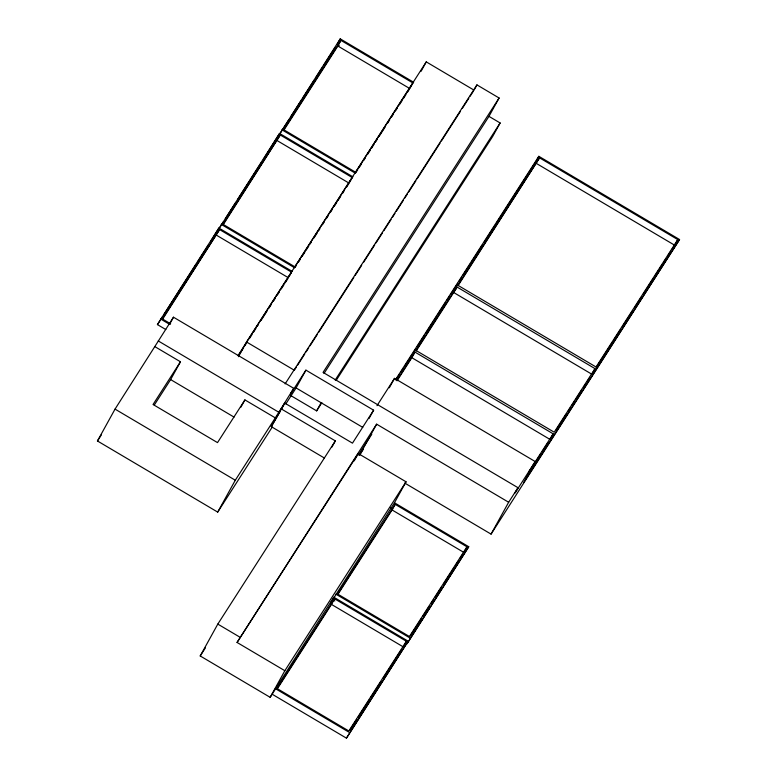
<?xml version="1.0" encoding="UTF-8"?>
<svg xmlns="http://www.w3.org/2000/svg" width="777" height="777" viewBox="0 0 777 777"><rect width="100%" height="100%" fill="white"/><g stroke="black" fill="none" stroke-linecap="round" stroke-linejoin="round"><path stroke-width="1.17" d="M165.792 329.526L157.43 324.592L218.871 228.04L292.269 271.445M272.29 427.01L217.706 512.101L97.446 440.977L115.035 409.11L173.485 317.201L293.735 388.325L290.53 394.133L305.924 370.143L373.62 410.188L368.997 418.57M218.871 228.04L210.518 241.832M352.952 176.855L279.555 133.44L218.123 229.992L223.358 221.824M162.451 319.434L219.59 229.584L291.54 272.144L288.947 276.826M169.444 324.524L173.485 317.201M279.555 133.44L263.345 159.499M413.636 82.255L340.239 38.85L278.807 135.402L288.636 120.076M223.135 224.835L280.274 134.994L352.224 177.544L349.64 182.236M340.239 38.85L337.14 44.474L339.228 45.707M337.859 46.018L340.957 40.394L412.908 82.954L409.809 88.578L337.859 46.018L283.828 130.245M154.312 405.011L170.629 379.584L180.458 361.781L155.05 346.746M238.442 356.692L246.552 341.997L426.262 61.878L474.038 90.142L476.942 84.887L499.106 97.999L488.966 116.365L324.038 373.436M421.047 71.329L426.262 61.878M240.87 407.235L244.91 399.902L275.301 417.871L293.735 388.325M217.706 512.101L235.295 480.235L275.301 417.871M324.465 458.08L271.28 426.622L284.77 403.108L352.476 443.152L373.62 410.188M280.147 411.489L271.28 426.622M281.303 409.392L284.77 403.108M285.829 403.943L296.095 387.946L305.924 370.143M290.598 395.474L316.637 410.878L321.222 402.573M272.154 694.211L346.445 738.15L408.148 641.19L333.857 597.251L270.153 697.328L200.213 655.963L217.803 624.096L335.343 440.889L281.109 408.819M488.966 116.365L500.126 122.97L492.676 136.461L336.266 380.274M331.866 447.173L335.343 440.889M237.063 642.453L358.265 453.535L406.041 481.798L284.848 670.716L237.063 642.453L376.631 424.174L508.653 502.253L517.987 487.703L323.057 372.406L499.106 97.999M389.306 387.801L394.522 378.35L535.227 461.567L523.64 482.566L679.554 239.53L538.84 156.313L395.376 379.943M354.225 460.868L358.265 453.535M411.849 357.711L414.957 352.088L553.185 433.838L550.077 439.461L411.849 357.711L397.047 380.798M359.596 455.031L376.631 424.174M453.681 292.511L456.789 286.888L595.007 368.638L591.909 374.261L453.681 292.511L416.132 351.039M456.284 288.063L454.73 290.88L456.691 287.82M536.256 160.994L538.84 156.313M457.993 285.781L539.559 157.857L677.787 239.607L675.203 244.299M270.153 697.328L284.848 670.716M333.857 597.251L330.749 602.874L332.75 599.747L334.819 600.971M333.275 598.814L394.454 502.787L406.041 481.798M331.468 604.419L334.576 598.795L406.39 641.268L403.282 646.891L331.468 604.419L277.185 689.034M392.074 509.965L395.172 504.341L466.987 546.814L463.879 552.437L392.074 509.965L337.791 594.57M346.445 738.15L408.148 641.19M468.745 546.726L407.051 643.696L468.745 546.726L394.454 502.787M404.788 483.09L491.064 534.12L508.653 502.253M517.987 487.703L515.093 492.948L535.227 461.567M679.554 239.53L491.064 534.12M157.43 324.592L162.675 316.414M163.986 314.374L196.105 264.316M197.416 262.267L208.557 244.901M225.33 218.755L235.82 202.409M237.781 199.339L248.922 181.973M250.233 179.934L261.373 162.568M290.608 117.006L301.748 99.641M303.059 97.601L314.199 80.235M315.511 78.186L322.067 67.968M324.028 64.909L335.169 47.533M219.59 229.584L162.296 318.881L170.639 323.815M280.274 134.994L222.989 224.291L294.939 266.841L352.224 177.544M340.957 40.394L283.673 129.691L355.623 172.251L412.908 82.954M97.446 440.977L101.35 434.897M180.458 361.781L153.05 404.496L217.511 442.618L244.91 399.902M238.15 355.351L291.54 272.144M238.306 355.895L243.512 347.785M244.813 345.755L247.416 341.695M249.368 338.646L251.981 334.586M253.283 332.556L255.886 328.496M257.187 326.476L258.488 324.446M261.091 320.386L266.948 311.247M268.9 308.207L271.503 304.147M273.455 301.107L275.408 298.057M277.37 295.017L279.322 291.967M281.274 288.927L283.877 284.868M285.178 282.838L287.781 278.778M295.085 267.395L296.387 265.365M298.339 262.315L300.291 259.275M302.243 256.225L304.856 252.175M306.157 250.145L308.76 246.086M310.062 244.056L311.363 242.026M313.966 237.966L317.22 232.896M318.521 230.866L319.823 228.836M322.426 224.776L324.378 221.727M326.33 218.687L328.282 215.637M330.244 212.597L332.197 209.557M334.149 206.507L336.752 202.447M338.053 200.417L340.656 196.358M342.608 193.318L343.91 191.288M346.513 187.228L349.116 183.168L277.166 140.618M355.769 172.795L357.721 169.755M359.032 167.725L361.635 163.665M363.587 160.625L365.54 157.576M367.492 154.536L370.095 150.476M371.396 148.446L373.999 144.386M375.301 142.356L377.253 139.316M379.205 136.266L385.071 127.137M387.674 123.077L389.627 120.027M391.579 116.987L393.531 113.947M395.483 110.897L397.435 107.857M399.388 104.808L401.991 100.748M403.292 98.718L405.895 94.668M407.197 92.638L409.158 89.588M285.12 383.896L476.942 84.887M296.299 367.2L294.337 370.25L246.552 341.997M297.601 365.161L304.788 353.953M306.099 351.923L308.712 347.843M310.023 345.804L317.21 334.605M318.512 332.566L353.797 277.564M355.108 275.524L361.645 265.336M363.607 262.286L374.708 244.969M376.019 242.929L382.556 232.741M383.857 230.701L391.054 219.502M392.356 217.463L394.969 213.393M396.28 211.354L403.467 200.145M404.768 198.106L407.391 194.036M408.692 191.997L415.88 180.798M417.191 178.759L440.064 143.104M441.365 141.064L460.314 111.529M462.276 108.469L468.813 98.29M470.124 96.251L473.387 91.162M335.208 380.04L500.126 122.97M316.637 410.878L321.872 402.709M200.213 655.963L205.439 647.824M376.981 405.681L394.522 378.35M396.998 378.195L399.611 374.116M400.922 372.076L403.545 367.997M404.856 365.957L408.119 360.858M409.43 358.819L412.053 354.739M413.354 352.69L415.977 348.611M417.288 346.571L424.485 335.353M425.796 333.314L432.993 322.096M434.304 320.056L436.917 315.967M438.228 313.927L445.425 302.709M446.736 300.67L449.349 296.591M450.66 294.551L457.857 283.323M459.168 281.284L461.791 277.204M463.092 275.165L470.299 263.947M471.6 261.907L482.731 244.561M484.042 242.521L495.163 225.184M496.474 223.145L527.884 174.174M529.195 172.135L535.741 161.937M396.93 380.196L414.957 352.088M456.789 286.888L416.006 350.456L554.224 432.206L595.007 368.638M539.559 157.857L457.828 285.256L596.056 367.006L677.787 239.607M358.42 455.04L371.785 434.217M359.664 455.069L363.403 449.242M334.576 598.795L277.02 688.509L348.834 730.982L406.39 641.268M395.172 504.341L337.626 594.046L409.43 636.518L466.987 546.814M349.65 730.487L356.847 719.269M358.158 717.229L369.269 699.902M370.58 697.863L381.051 681.555M383.012 678.496L401.32 649.951M410.256 636.023L421.367 618.696M422.678 616.656L429.215 606.458M431.177 603.408L433.799 599.329M435.101 597.29L441.647 587.091M443.609 584.032L450.145 573.844M451.456 571.804L454.069 567.725M455.38 565.685L458.653 560.586M459.955 558.546L462.577 554.467M528.71 471.979L553.185 433.838M535.907 461.548L541.064 453.515M542.346 451.505L548.144 442.472M556.303 429.759L566.656 413.617M567.958 411.596L570.541 407.556M571.843 405.545L574.426 401.505M575.718 399.485L581.546 390.404M583.488 387.383L586.081 383.343M587.373 381.322L589.966 377.292M596.221 367.531L612.567 342.055M613.879 340.015L620.415 329.827M622.377 326.767L632.837 310.46M634.799 307.401L641.336 297.212M643.298 294.153L645.91 290.074M647.222 288.044L653.758 277.845M655.069 275.806L658.333 270.717M659.644 268.677L662.257 264.598M663.568 262.558L666.18 258.488M667.492 256.449L670.755 251.35M672.066 249.31L674.679 245.231L536.46 163.481M281.905 129.778L355.303 173.184M221.222 224.368L294.619 267.783M216.482 235.208L288.432 277.768M296.095 387.946L362.752 427.379M160.538 318.968L169.842 324.465M158.255 340.938L278.506 412.063M390.52 507.925L392.608 509.158M170.629 379.584L234.042 417.094M115.035 409.11L235.295 480.235M335.858 594.133L410.149 638.072M217.803 624.096L239.967 637.208M275.262 688.587L349.553 732.526"/></g></svg>
